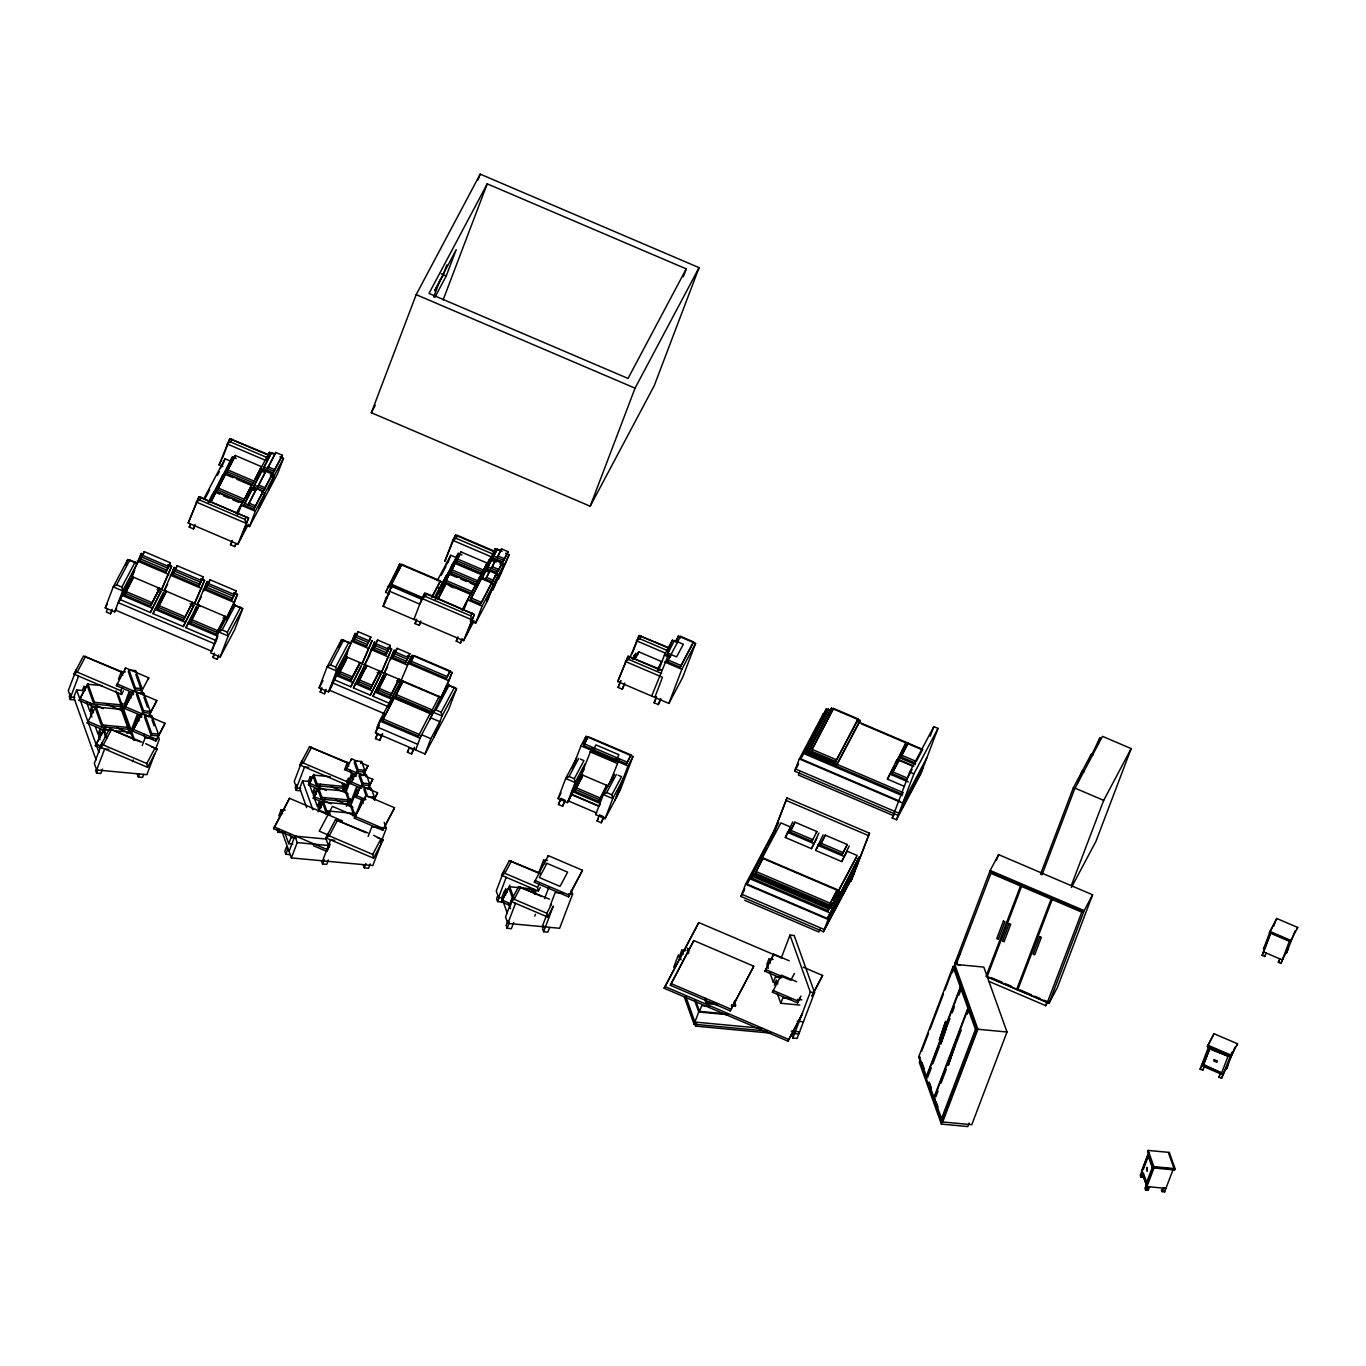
<?xml version="1.0" encoding="UTF-8"?>
<svg xmlns="http://www.w3.org/2000/svg" width="1366" height="1366" viewBox="0 0 1366 1366"><rect width="100%" height="100%" fill="white"/><g stroke="black" fill="none" stroke-linecap="round" stroke-linejoin="round"><path stroke-width="1.5" d="M76.274 669.613L68.3 690.615L70.622 697.104L74.806 697.497M70.366 693.706L69.273 696.626L70.281 699.512L74.532 699.904M70.622 697.104L78.579 676.119M70.281 699.512L71.391 696.592M105.267 607.87L113.241 586.868L127.755 559.548L135.132 562.075L137.163 563.56L122.65 590.897L114.676 611.883L105.267 607.87L107.197 604.216M84.794 690.735L76.616 689.967L73.798 697.394L96.115 759.872M107.419 609.065L106.309 611.985L110.492 613.761L111.722 611.473M125.587 565.268L127.755 559.548L137.163 563.56M110.492 613.761L112.166 609.39M82.438 690.513L84.094 686.142L85.46 689.95M96.747 707.861L79.126 700.331L87.697 683.683M102.279 685.63L88.056 684.281L87.39 686.039L93.827 704.071L120.259 706.546L120.925 704.805L115.922 690.769M128.95 582.889L130.624 578.518L120.106 599.554L150.397 612.497L160.915 591.461L157.124 589.839M124.46 594.927L133.424 577.05L124.46 594.927L150.567 606.094L159.549 588.217L150.567 606.094M167.881 564.619L171.655 566.224L161.734 589.258L131.443 576.315L141.364 553.281L137.744 562.843M129.89 582.701L134.261 571.193M170.391 562.792L167.796 568.188L141.671 557.021L144.267 551.625L170.391 562.792L168.957 566.48L166.071 571.91L139.964 560.76L140.63 559.001L166.737 570.168L169.743 564.534M142.849 555.33L143.515 553.572M144.267 551.625L139.964 560.76M90.207 703.251L91.573 707.059L89.917 711.43L86.519 701.919M93.827 704.071L94.493 702.329L88.056 684.281M104.858 730.588L87.236 723.058L87.902 721.299L109.434 730.503M96.166 707.007L95.5 708.749L101.938 726.78L128.387 729.273L129.036 727.515L122.599 709.483L96.166 707.007L102.604 725.039L101.938 726.78M118.483 679.175L121.403 671.526L125.467 671.901M133.783 693.125L116.434 685.698L117.083 683.956L138.308 693.023M101.221 748.278L95.347 745.768L105.916 725.397M124.921 669.699L125.587 667.94L148.74 677.826L148.074 679.585M110.39 730.298L104.277 729.734L103.611 731.476L105.763 737.486M150.397 612.497L160.915 591.461M166.071 571.91L166.737 570.168M129.002 670.006L128.336 671.748L134.773 689.779L141.483 690.411L142.149 688.669L135.712 670.638L129.002 670.006L135.439 688.037L134.773 689.779M102.296 742.472L94.322 763.474L96.662 769.963L146.879 774.659L154.853 753.673M161.734 589.258L171.655 566.224M153.009 613.624L163.527 592.571L153.009 613.624L183.3 626.567L193.818 605.514L190.045 603.892M248.339 524.424L237.838 544.197L188.218 522.99L198.941 496.831L248.561 518.038L240.587 539.024M157.363 608.997L166.345 591.119L157.363 608.997L183.488 620.147L191.786 604.028M200.785 578.672L204.576 580.294L194.655 603.328L164.347 590.368L174.267 567.351L172.099 573.088M96.662 769.963L104.636 748.961L108.819 749.353M194.655 526.593L193.426 528.898L189.242 527.105L190.352 524.185M102.484 769.109L100.811 773.48L96.576 773.088L97.686 770.168M175.258 569.349L201.365 580.499L200.7 582.258L174.592 571.09L175.258 569.349L177.187 565.695L203.295 576.862L198.992 585.98L172.867 574.813L176.521 567.436M122.599 709.483L121.95 711.225L128.387 729.273M177.187 565.695L172.867 574.813M133.578 694.628L129.514 694.235L123.708 709.535L131.187 730.451L136.993 715.152L141.057 715.528M141.893 715.835L124.545 708.425L133.714 690.667L156.851 700.553L148.621 716.535M193.426 528.898L195.099 524.51M222.897 466.523L219.072 464.901L229.795 438.725L267.924 454.4M222.556 457.815L229.795 438.725L266.063 454.229M220.404 468.436L221.514 465.516M222.914 464.372L225.031 458.805L230.837 461.281M137.112 692.733L136.446 694.474L142.884 712.506L149.611 713.137L150.277 711.396L143.823 693.347L137.112 692.733L143.55 710.764L142.884 712.506M212.84 494.612L222.812 475.009L221.155 479.381M236.386 513.616L242.106 502.842L215.982 491.675L210.842 502.364M251.737 484.725L242.755 502.586L216.648 491.436L225.612 473.558L251.737 484.725L247.246 496.695M232.442 456.893L221.907 477.946L232.442 456.893L236.216 458.498M225.612 473.558L216.648 491.436M261.35 466.609L252.386 484.469L226.278 473.319L235.225 455.441L261.35 466.609L256.842 478.1M143.174 695.106L143.823 693.347M235.225 455.441L226.278 473.319M141.705 717.338L137.642 716.962L131.836 732.261L134.551 739.877M132.673 731.151L141.842 713.394L164.962 723.28L164.296 725.022L155.792 741.038L132.673 731.151L141.842 713.394M145.223 715.442L144.574 717.184L151.028 735.232L157.739 735.864L158.405 734.123L151.95 716.074L145.223 715.442L151.677 733.491L151.028 735.232M183.488 620.147L192.452 602.269L191.12 605.77M183.3 626.567L193.818 605.514M198.992 585.98L203.295 576.862M132.553 761.665L133.219 759.923M151.284 717.816L151.95 716.074M194.655 603.328L204.576 580.294M187.586 623.306L217.877 636.249L216.204 640.62L185.913 627.677L196.448 606.641L194.775 611.012M142.201 745.529L145.103 737.879L143.754 734.071M190.284 623.05L191.599 619.566L217.723 630.733L225.373 616.339L224.024 619.84L216.391 634.217L190.284 623.05L199.248 605.172L190.933 621.308L217.057 632.475L224.707 618.081M233.688 592.742L237.479 594.347L227.559 617.381L197.267 604.438L207.188 581.404L203.551 590.983M236.216 590.915L233.62 596.31L207.495 585.16L208.161 583.402L210.091 579.765L236.216 590.915L231.896 600.033L205.788 588.883L209.442 581.506M210.091 579.765L205.788 588.883M237.633 514.811L241.27 505.249L269.375 452.334L272.893 453.836M143.686 774.471L142.576 777.391L138.359 776.998L139.469 774.078M256.535 488.669L248.236 504.788L256.535 488.669L263.16 491.504L253.837 509.211L243.968 504.993L252.266 488.874L255.562 490.274M155.792 741.038L164.962 723.28M235.908 544.231L234.696 546.52L230.512 544.744L232.169 540.355M252.266 488.874L243.968 504.993M266.148 470.553L257.85 486.672L266.148 470.553L272.79 473.387L263.45 491.094L253.581 486.877L261.896 470.741L265.175 472.158M155.69 748.773L159.327 739.211L157.978 735.403M261.896 470.741L253.581 486.877M275.778 452.436L267.48 468.555L275.778 452.436L282.421 455.271L273.08 472.978L263.211 468.76L271.51 452.624L274.805 454.041M266.472 459.983L269.375 452.334M234.696 546.52L235.806 543.6M271.51 452.624L263.211 468.76M237.838 544.197L248.561 518.038L198.941 496.831L188.218 522.99M253.837 509.211L262.135 493.092L261.469 494.834M249.5 526.559L255.305 511.26L264.167 494.577L258.362 509.877L249.5 526.559L245.982 525.056M262.511 493.246L263.16 491.504M263.45 491.094L271.766 474.958L271.1 476.717M273.798 476.461L264.936 493.143L259.13 508.442L267.992 491.76L273.798 476.461L270.28 474.958M272.124 475.129L272.79 473.387M273.08 472.978L281.379 456.842L280.73 458.6M283.428 458.344L274.566 475.026L268.743 490.326L277.605 473.643L283.428 458.344L279.91 456.842M281.755 457.012L282.421 455.271M216.391 634.217L217.723 630.733M216.477 640.142L211.713 651.223L115.598 610.158M231.896 600.033L232.561 598.291L206.454 587.141M234.781 594.62L235.447 592.861M218.27 656.995L217.057 659.3L212.874 657.507L214.53 653.136M231.827 608.451L233.279 604.643L242.687 608.655L234.713 629.641L220.199 656.978L210.791 652.948L218.765 631.963L233.279 604.643L242.687 608.655L228.173 635.975L220.199 656.978M232.391 607.75L237.479 594.347M217.057 659.3L218.714 654.929M371.33 412.72L416.186 294.646L480.2 174.131L699.068 267.651L654.212 385.741L590.197 506.24L371.33 412.72L375.326 405.19M433.671 296.917L440.091 280.047M477.946 180.039L480.2 174.131M442.601 276.137L446.887 264.884M434.866 297.361L446.238 275.932L456.21 249.688L434.712 290.377M443.113 299.957L487.218 183.847L686.244 268.88L683.239 276.752M332.399 684.622L328.523 691.913L319.132 687.901L327.089 666.915L341.602 639.578L351.011 643.608L343.498 640.398M325.569 691.503L324.357 693.808L320.173 692.016L321.83 687.644M338.717 647.211L341.602 639.578M324.357 693.808L326.013 689.42M296.371 838.417L273.644 828.701L289.524 798.29L342.559 820.949M278.801 815.912L281.123 809.782L285.255 810.175M302.21 760.503L294.236 781.489L296.559 787.977L300.742 788.37M328.523 691.913L336.497 670.928L350.055 645.435M345.871 657.166L329.445 690.189L385.349 714.077M342.815 662.92L344.471 658.549L333.953 679.602L350.84 686.808L361.358 665.754L350.84 686.808M289.524 798.29L273.644 828.701M282.216 832.645L277.981 832.253L279.091 829.333M296.32 784.579L295.21 787.499L296.234 790.385L300.469 790.777M346.605 658.839L347.271 657.097L338.973 673.216L351.694 678.646L359.326 664.269L358.66 666.01L351.028 680.405L338.307 674.975L339.639 671.474L352.343 676.904L359.975 662.527L359.309 664.269M362.195 663.569L372.115 640.534L362.195 663.569L345.308 656.346L355.228 633.312L353.043 639.049M344.454 660.871L347.391 653.153M296.559 787.977L304.533 766.975L308.716 767.368M296.234 790.385L297.344 787.465M370.169 638.844L366.532 646.22L353.811 640.791L357.465 633.414M356.185 635.31L355.519 637.068L368.239 642.498L370.835 637.102L358.131 631.655L356.185 635.31L368.905 640.739M358.131 631.655L353.811 640.791M308.699 781.42L302.552 780.84L299.735 788.267L306.633 807.562M314.112 777.391L310.031 777.015L308.375 781.386L312.524 793.048L314.197 788.677L318.278 789.053M319.9 789.702L308.46 784.801L313.804 774.249M330.265 776.691L313.992 775.154L313.326 776.895L316.451 785.689L342.9 788.165L342.303 782.906M292.853 844.068L288.721 843.693L291.043 837.563L289.626 833.584M351.028 680.405L352.343 676.904M285.836 854.245L287.509 849.874L286.467 846.988L284.811 851.36L285.836 854.245L290.07 854.655M389.464 593.988L385.571 592.332L399.657 564.056L442.499 582.36L440.159 588.49M366.532 646.22L367.198 644.479L354.477 639.032M289.08 851.411L294.885 836.112L326.081 839.031L328.403 845.52L297.207 842.6L294.885 836.112M369.418 640.791L370.835 637.102M421.513 599.162L390.591 585.946L401.792 564.346L440.45 580.874L432.134 597.062M474.156 620.71L463.569 640.654L383.129 606.282L391.683 585.792L422.504 598.957L419.755 604.148L388.934 590.966M397.318 570.185L399.657 564.056M386.578 599.247L391.683 585.792M316.451 785.689L317.117 783.93L313.992 775.154M353.452 687.935L363.971 666.881L353.452 687.935L370.34 695.14L380.858 674.087L377.118 672.482M401.792 564.346L390.591 585.946M322.803 802.354L313.258 798.273L320.481 784.204M380.807 844.547L372.833 865.532L291.385 857.916L297.207 842.6M370.528 688.737L379.492 670.86L370.528 688.737L357.807 683.307L366.771 665.43L365.456 668.913M387.859 647.262L391.615 648.867L381.695 671.901L364.807 664.679L374.728 641.644L368.922 656.961M318.807 788.626L318.141 790.368L321.266 799.144L347.715 801.62L348.381 799.878L345.239 791.102L318.807 788.626L321.932 797.403L321.266 799.144M373.328 649.123L377.631 640.005L390.352 645.435L386.032 654.553L373.328 649.123L376.213 643.693M376.965 641.747L377.631 640.005M317.988 808.313L319.661 803.942L323.742 804.335M318.073 811.745L325.296 797.659M352.53 815.092L353.196 813.333L350.055 804.574L323.605 802.098L322.957 803.84L326.081 812.616L330.145 812.992M370.34 695.14L380.858 674.087M326.081 812.616L326.747 810.875L323.605 802.098M386.032 654.553L389.686 647.177M388.405 649.089L387.739 650.831L375.035 645.401L375.701 643.642L388.405 649.089L390.352 645.435M344.437 770.048L347.357 762.399L348.74 766.275M381.695 671.901L391.615 648.867M372.952 696.267L383.487 675.214L372.952 696.267L389.839 703.49L392.179 697.36L432.39 714.538L419.857 738.118L379.646 720.941L377.323 727.071L417.535 744.248M356.714 774.864L345.769 770.185L346.435 768.443L362.844 775.444L367.966 765.831L360.658 762.723M350.874 760.572L351.54 758.813L357.021 761.152M377.323 691.64L386.271 673.762L377.323 691.64L390.027 697.07L398.992 679.192L390.027 697.07M401.211 680.234L411.9 655.236L452.112 672.431L441.423 697.411L384.307 673.011L394.228 649.977L390.591 659.556M409.851 653.768L407.239 659.163L394.535 653.733L395.201 651.992L397.13 648.338L409.851 653.768L405.531 662.886L392.827 657.456L396.481 650.079M397.13 648.338L392.827 657.456M354.938 760.879L354.272 762.621L357.414 771.397L364.124 772.029L364.79 770.287L361.649 761.511L354.938 760.879L358.08 769.656L357.414 771.397M326.064 839.065L328.233 833.345M350.123 770.168L351.506 774.044L345.7 789.343L343.617 783.521M356.219 776.23L352.155 775.854L346.332 791.153L350.516 802.815L356.321 787.516L360.385 787.892M361.529 788.319L350.567 783.64L351.233 781.898L367.659 788.916L372.764 779.303L367.3 776.964M413.949 619.447L421.923 598.462L424.672 593.271L426.807 593.578L474.292 614.478L466.318 635.463M322.598 860.836L330.572 839.851L334.755 840.244M355.672 774.027L356.338 772.285L363.646 775.41M313.412 845.708L326.662 851.36L330.196 844.239M423.221 597.096L424.672 593.271L474.292 614.478L463.569 640.654M328.421 859.982L326.747 864.354L322.53 863.961L324.186 859.573M360.983 763.253L361.649 761.511M420.387 623.05L419.174 625.355L414.991 623.562L416.647 619.191M359.753 774.334L359.087 776.093L362.229 784.869L368.94 785.484L369.605 783.743L366.464 774.966L359.753 774.334L362.878 783.128L362.229 784.869M429.709 719.626L447.126 684.673L456.534 688.686L448.56 709.688L425.031 753.981L375.411 732.774L378.228 725.346M349.389 806.316L350.055 804.574M375.53 738.613L377.187 734.225L381.37 736.018L382.6 733.73L379.714 740.389L375.53 738.613L377.853 733.388M430.358 713.052L418.389 736.069L382.343 720.685L394.313 697.65L430.358 713.052L429.692 714.794M419.174 625.355L420.83 620.967M405.531 662.886L409.185 655.509M362.69 800.237L355.382 797.112L361.153 785.74L377.579 792.775L374.369 799.315M367.966 765.831L363.032 775.598M394.313 697.65L382.343 720.685M361.153 785.74L355.382 797.112M395.337 696.233L403.175 680.968L395.337 696.233L431.366 711.635L439.22 696.37L438.554 698.111M365.798 776.708L366.464 774.966M379.714 740.389L381.37 736.018M447.263 561.972L446.153 564.892L447.382 562.604M447.946 562.69L450.763 555.262L456.585 557.738L458.173 553.35L461.964 554.972M410.381 662.92L414.035 655.543L450.08 670.928L449.414 672.687L446.426 678.321L410.381 662.92L414.035 655.543M373.755 798.956L374.404 797.215L371.279 788.438L364.568 787.806L363.902 789.548L366.412 796.566M354.323 818.149L366.054 795.558L394.467 807.699L393.801 809.44L382.719 830.289L354.323 818.149L366.054 795.558M365.968 799.622L361.802 799.23L355.331 816.287L351.147 804.625L356.953 789.326L358.353 793.202M450.814 568.461L452.47 564.09L445.862 577.75L449.824 570.322M442.311 587.636L444.052 583.043L470.877 594.483M449.568 573.361L444.531 583.863L449.568 573.361L475.692 584.528L474.361 588.029M452.129 565.558L458.173 553.35M470.092 595.559L470.741 593.817L446.204 583.333L437.871 599.503M450.234 573.122L455.271 562.621L481.395 573.788L476.341 584.289L450.234 573.122L453.956 566.122M372.764 779.303L367.847 789.07M455.271 562.621L450.9 571.381L477.024 582.531M487.099 563.065L482.044 573.549L455.937 562.382L460.974 551.898L487.099 563.065L485.767 566.548M460.974 551.898L455.937 562.382M370.613 790.18L371.279 788.438M368.137 836.47L371.74 826.993L386.305 828.359L380.551 843.522M413.915 748.807L411.576 754.015L407.392 752.222L409.066 747.851L413.249 749.627L414.461 747.339M370.203 863.893L368.53 868.264L364.295 867.871L365.968 863.5M464.064 609.424L467.667 599.947L479.432 577.818L493.843 583.965L487.355 601.023L475.59 623.169L470.194 620.864M470.638 595.03L475.692 584.528M411.576 754.015L413.249 749.627M418.389 736.069L419.055 734.327L383.009 718.926M382.719 830.289L394.467 807.699M470.365 599.691L481.566 578.108L491.811 582.479L491.145 584.221L480.593 604.062L470.365 599.691L481.566 578.108M476.546 585.399L479.432 577.818M461.657 640.688L460.427 642.976L456.244 641.2L457.917 636.812M415.623 749.951L421.445 734.652L430.853 738.665L439.869 721.692L430.461 717.679M480.798 577.92L483.701 570.271L487.218 571.773M482.283 574.574L484.469 568.837L498.505 574.83L503.439 565.524L499.939 564.021M431.366 711.635L432.032 709.876L396.003 694.474M485.852 570.561L481.464 579.304L485.852 570.561L489.13 571.961M485.05 571.005L489.404 559.531L494.68 561.785M486.535 567.658L495.107 548.79L500.383 551.044M495.807 559.616L491.419 568.358L495.807 559.616L502.432 562.45L497.019 572.781L487.167 568.58L491.555 559.821L496.473 561.938M492.938 554.528L495.107 548.79M446.426 678.321L450.08 670.928M491.555 559.821L487.167 568.58M460.427 642.976L462.101 638.605M501.51 548.876L497.122 557.618L501.51 548.876L508.135 551.71L502.739 562.041L492.87 557.84L497.258 549.081L502.176 551.198M490.104 570.356L485.715 579.099L490.104 570.356L496.729 573.191L492.358 581.933L482.13 577.562M497.258 549.081L492.87 557.84M444.957 690.393L447.126 684.673M445.64 689.489L452.112 672.431M480.593 604.062L496.729 573.191M425.031 753.981L430.853 738.665M475.59 623.169L482.078 606.111L493.843 583.965M491.316 583.521L491.982 581.779M492.358 581.933L493.024 580.174L486.381 577.34M434.046 737.008L442.021 716.006L456.534 688.686L449.004 685.476M495.038 576.52L495.704 574.779M497.019 572.781L497.685 571.039M487.833 566.822L498.061 571.193L498.727 569.451L492.084 566.617M492.067 587.482L486.996 600.869L497.736 576.264L492.802 585.57M500.741 565.78L501.407 564.038M502.432 562.45L498.061 571.193M502.739 562.041L503.388 560.299M493.536 556.082L503.764 560.453L504.43 558.711L497.787 555.877M498.505 574.83L492.699 590.129L509.142 554.784L505.642 553.298M506.445 555.057L507.11 553.298M508.135 551.71L503.764 560.453M509.142 554.784L498.402 579.389M590.197 506.24L635.053 388.166L699.068 267.651M503.917 870.842L496.268 890.973L498.59 897.462L502.756 897.855M497.736 895.669L496.575 898.726L497.6 901.611L501.834 902.021L503.576 897.428M498.59 897.462L506.223 877.331M497.6 901.611L499.341 897.018M504.788 891.247L505.779 888.617L507.179 892.51M510.628 905.778L501.339 901.816L509.911 885.151M534.977 894.474L532.996 888.942L509.74 886.773L509.074 888.515L513.018 899.579M513.189 896.813L505.54 916.945L507.862 923.416L559.633 928.282L572.593 894.167L571.227 890.342M507.862 920.821L506.12 925.414L507.145 928.299L511.362 928.709L513.701 922.579M507.862 923.416L515.511 903.302M507.145 928.299L509.467 922.187M571.415 795.217L567.471 802.645L558.062 798.615L565.712 778.5L576.554 758.079L572.388 769.058M558.455 804.489L560.777 798.359L564.961 800.152L562.638 806.264L558.455 804.489L560.845 799.127M572.32 768.563L580.96 745.819L585.997 736.342L633.004 756.44L620.062 790.538L605.087 818.712L595.678 814.682L603.328 794.568L614.171 774.146L611.387 781.472M583.111 743.924L585.997 736.342M595.337 750.549L583.658 745.563L588.131 736.633L630.972 754.937L626.499 763.867L614.82 758.864M588.131 736.633L583.658 745.563M565.012 800.903L562.638 806.264M534.379 882.231L535.045 880.489L569.263 895.106L582.462 870.262L548.244 855.628L534.379 882.231L568.597 896.864L582.462 870.262M538.545 873.335L543.6 860.068L547.459 860.443M532.33 890.7L532.996 888.942M567.471 802.645L575.12 782.513L584.972 763.953M580.823 775.649L568.393 800.92L596.601 812.975M572.047 791.426L571.039 794.056L599.247 806.111L600.255 803.481L572.047 791.426L579.987 776.469L578.979 779.098M547.578 857.387L548.244 855.628M598.769 801.432L606.811 785.313L598.769 801.432L574.745 791.17L582.787 775.051L581.455 778.518M579.713 778.569L591.871 748.192M675.436 641.61L678.373 636.061L695.584 643.42L682.624 677.519L668.879 703.422L617.722 681.549L628.104 656.243L661.229 669.784M615.656 761.34L618.918 754.715L595.918 744.897L592.673 751.505L615.656 761.34L617.381 758.096M624.655 683.837L622.281 689.198L618.098 687.422L620.42 681.293M621.069 680.524L618.098 687.422M630.102 657.183L639.117 635.549L670.296 648.252M632.168 653.836L639.117 635.549M534.789 916.108L535.455 914.349M633.107 658.907L634.353 655.629L632.526 659.078M622.281 689.198L624.604 683.085M544.539 898.64L548.859 887.268M637.341 655.253L638.656 651.787L661.656 661.605L657.695 670.04M542.234 926.643L546.554 915.288M550.156 905.812L555.194 892.544L562.929 893.262M543.753 925.772L542.592 928.829L543.634 931.714L547.851 932.107L549.593 927.514M543.634 931.714L553.042 906.819M609.219 784.238L619.037 759.803M603.67 817.414L601.279 822.776L597.096 821L599.435 814.87L603.601 816.663M568.597 896.864L569.263 895.106M658.634 670.296L664.405 655.134L672.345 640.176L677.929 642.566M601.279 822.776L603.021 818.183M668.025 651.548L672.345 640.176M667.103 654.877L667.769 653.136L676.614 656.909L683.341 644.257L674.48 640.466L667.103 654.877L670.638 656.397M605.087 818.712L612.736 798.581L623.579 778.176L615.929 798.29M651.667 696.062L668.555 654.553M626.499 763.867L630.972 754.937M667.325 661.69L667.991 659.949L681.019 665.515L693.552 641.918L680.524 636.351L667.325 661.69L680.353 667.257L693.552 641.918M615.024 800.015L627.984 765.916L633.004 756.44M654.809 697.411L662.459 677.28L625.355 661.434L628.719 659.419L630.255 656.551M676.221 641.747L678.373 636.061M660.7 699.238L658.31 704.6L654.126 702.807L656.465 696.694M656.517 697.445L654.126 702.807M679.858 638.11L680.524 636.351M658.31 704.6L660.632 698.487M680.353 667.257L681.019 665.515M668.879 703.422L681.839 669.306L695.584 643.42M801.944 1014.818L787.96 1041.148L664.149 988.25L698.794 922.545L781.967 958.078M673.711 967.248L678.373 955.005L679.773 958.932M686.022 950.531L681.822 950.155L679.67 955.824L681.088 959.803M670.33 985.296L693.826 940.576L753.708 966.172L753.042 967.913L730.212 1010.891L670.33 985.296L693.826 940.576M698.794 922.545L664.149 988.25M853.733 874.752L823.476 931.714L740.953 896.455L745.614 884.195L775.854 827.25M827.403 918.447L859.197 856.977L827.403 918.447L746.963 884.075L778.757 822.605M767.351 1031.108L694.065 1024.244L698.726 1011.984L694.509 1000.202M726.729 1013.931L699.529 1011.369L701.68 1005.7L710.064 1006.486M765.728 848.747L746.963 884.075M770.919 1033.174L695.601 1026.122L696.711 1023.202M751.812 878.133L752.478 876.391L828.752 908.971L828.086 910.729L751.812 878.133L753.776 874.445M755.244 873.216L763.082 857.95L837.256 889.642L836.607 891.4L829.418 904.907L755.244 873.216L763.082 857.95M716.706 1004.591L706.307 1003.617L705.385 998.29M922.238 769.946L898.094 815.382L794.67 771.175L799.315 758.933L823.459 713.496L819.634 723.553M900.057 801.296L800.664 758.813L826.345 708.852L830.255 710.508M771.961 836.607L786.987 797.949L869.51 833.209L850.847 881.446L869.51 833.209M772.029 837.307L786.987 797.949M805.53 752.888L828.496 709.142L805.53 752.888L902.687 794.397M799.52 772.131L798.41 775.051L893.484 815.673M807.972 752.598L831.399 708.134L860.136 720.411L859.624 721.726L836.709 764.875L807.972 752.598L831.399 708.134M826.345 708.852L822.23 718.226M811.182 751.027L833.533 708.425L858.087 718.926L857.421 720.667L835.736 761.511L811.182 751.027L833.533 708.425M816.936 838.297L811.438 848.645L785.313 837.478L792.809 821.888M816.902 831.553L811.95 841.354L790.009 831.979L794.944 822.178L816.902 831.553L816.236 833.311M794.944 822.178L790.009 831.979M730.212 1010.891L753.708 966.172M731.237 1005.957L735.386 1006.349L734.464 1001.022M835.736 761.511L858.087 718.926M836.709 764.875L860.136 720.411M811.95 841.354L812.616 839.612L790.675 830.238M773.122 959.461L768.887 959.069L766.889 964.328L768.324 968.323M780.447 977.885L764.977 971.277L765.643 969.518L773.788 954.185L789.258 960.81M811.438 848.645L818.934 833.055M773.788 954.185L764.977 971.277M847.227 851.24L841.729 861.587L815.622 850.437L823.117 834.831M820.317 844.922L825.252 835.121L847.193 844.495L846.527 846.254L842.241 854.296L820.317 844.922L825.252 835.121M781.232 958.078L789.958 935.112L794.175 935.505L814.546 992.501L797.112 1038.416L792.878 1038.023L791.477 1034.079M777.561 982.752L773.327 982.359L775.325 977.1L781.676 977.697M774.368 985.227L776.349 979.985L777.783 983.998M800.322 997.829L797.607 1002.934L772.439 992.177L773.105 990.435L798.273 1001.193L800.988 996.07M799.844 1005.052L780.806 1003.276L782.803 998.017L791.255 998.819M842.241 854.296L847.193 844.495M841.729 861.587L849.225 845.998M819.976 929.085L818.866 932.005L744.692 900.314M829.418 904.907L837.256 889.642M830.391 908.27L839.305 891.144L760.947 857.66L752.034 874.786L830.391 908.27L839.305 891.144M823.476 931.714L828.138 919.455L858.377 862.509M797.607 1002.934L798.273 1001.193M787.96 1041.148L802.61 1013.06M904.377 786.372L887.439 779.149L897.069 759.513L912.129 765.95M895.755 763.013L897.069 759.513M906.768 779.884L892.135 773.634L892.801 771.892L899.221 759.803L913.854 766.07M896.301 762.467L905.931 742.831L897.257 760.674M792.878 1038.023L810.311 992.092L789.958 935.112M899.221 759.803L892.135 773.634M900.997 756.952L908.083 743.121L900.997 756.952L915.63 763.218M803.242 967.179L822.588 975.444L813.931 992.245M892.254 817.978L909.705 772.046L933.832 726.61L938.015 728.402L920.582 774.317L896.438 819.754L892.254 817.978L894.184 814.341M896.438 819.754L913.888 773.839L938.015 728.402M930.212 736.172L933.832 726.61M931.27 1067.87L927.531 1077.706L925.926 1077.552L918.635 1057.113L953.024 966.582L954.612 966.735L961.92 987.174L958.932 995.046M1017.107 988.694L1016.645 989.547L1051.496 898.145L1021.905 885.51L987.055 976.912L1048.986 1003.327L1057.386 987.498L1092.612 894.798L998.597 854.621L990.179 870.449L954.971 963.15L959.632 954.373M921.743 1051.137L928.487 1033.379M929.99 1029.435L943.479 993.936M944.982 989.991L954.714 964.345L983.793 967.077L1006.998 1031.996L971.789 1124.696L942.694 1121.981L928.641 1082.623M952.358 972.643L954.612 966.735M960.11 965.386L956.405 963.815L991.255 872.413L1020.863 885.066L986.013 976.451M996.343 860.546L998.597 854.621M925.926 1077.552L960.315 987.02L953.024 966.582M967.23 1014.221L969.467 1008.33L962.176 987.891L960.588 987.738L926.199 1078.269L933.49 1098.708L935.078 1098.862M932.756 1063.926L939.484 1046.219M940.986 1042.275L946.211 1028.496M947.714 1024.568L949.951 1018.66M952.204 1012.752L954.441 1006.844M933.49 1098.708L967.879 1008.176L960.588 987.738M933.746 1099.425L968.135 1008.893L969.74 1009.047L977.032 1029.486L942.642 1120.018L941.054 1119.864L933.746 1099.425L935.334 1099.579M935.83 1096.881L938.066 1090.99M941.054 1083.118L946.297 1069.339M947.782 1065.395L961.237 1029.964M941.054 1119.864L975.444 1029.332L968.135 1008.893M969.143 1123.057L967.811 1126.557L941.379 1124.081L942.711 1120.581M942.694 1121.981L977.902 1029.264L954.714 964.345M1040.448 874.445L1073.335 787.858L1081.992 771.551L1083.58 772.234M1041.985 874.889L1074.957 788.097L1103.677 800.374L1131.168 748.602L1102.447 736.325L1074.922 788.524L1073.335 787.858M1079.003 779.44L1081.992 771.551M1077.825 782.786L1082.299 770.987L1090.956 754.698L1092.544 755.364M1088.275 761.989L1099.92 737.811L1101.491 738.494M1096.932 745.682L1099.92 737.811M1047.295 1002.644L1082.145 911.242L1052.537 898.606L1017.687 989.991L1018.148 989.138M1071.456 885.185L1103.677 800.374M1131.168 748.602L1095.959 841.319L1071.405 887.524M989.086 981.437L1045.724 1005.649L1047.056 1002.149L988.455 977.1M1048.986 1003.327L1084.194 910.61L1092.612 894.798M1148.106 1150.428L1147.611 1151.743L1153.416 1167.964L1174.572 1169.945L1175.067 1168.647L1169.262 1152.409L1148.106 1150.428L1153.911 1166.649L1153.416 1167.964M1147.764 1154.851L1152.272 1167.486L1153.331 1167.571L1147.184 1183.759L1146.125 1183.673L1141.617 1171.038L1147.764 1154.851L1148.823 1154.953M1148.943 1152.562L1140.303 1175.306L1140.934 1177.099L1143.581 1177.355M1143.359 1169.347L1148.14 1156.746M1140.934 1177.099L1142.266 1173.599M1146.125 1183.673L1152.272 1167.486M1141.635 1171.806L1146.911 1186.576L1149.54 1186.832L1148.225 1190.332L1145.579 1190.076L1154.219 1167.349L1160.571 1167.93M1237.511 1043.761L1230.903 1056.584L1207.39 1046.527L1213.998 1033.72L1237.511 1043.761L1237.015 1045.075M1203.48 1068.827L1202.712 1070.261L1200.099 1069.151L1208.739 1046.407M1213.998 1033.72L1207.39 1046.527M1169.262 1152.409L1168.767 1153.724L1174.572 1169.945M1203.361 1065.156L1209.815 1048.388L1228.085 1056.191L1221.631 1072.959L1203.361 1065.156L1209.815 1048.388M1202.712 1070.261L1204.812 1065.326M1166.906 1168.528L1173.24 1169.125L1164.617 1191.869L1161.971 1191.613L1163.303 1188.113L1165.932 1188.369L1146.911 1186.576L1146.279 1184.783L1144.947 1188.283L1145.579 1190.076M1297.7 927.446L1290.324 941.703L1269.424 932.773L1276.8 918.515L1297.7 927.446L1297.205 928.76M1263.55 948.824L1269.697 932.637L1270.739 933.098L1264.592 949.268L1263.55 948.824L1267.119 942.113M1265.514 955.056L1264.745 956.49L1262.15 955.38L1270.79 932.637L1289.589 940.679L1280.949 963.423L1278.337 962.296L1279.669 958.795M1273.675 926.165L1275.041 922.579M1276.8 918.515L1269.424 932.773M1223.612 1073.352L1221.511 1078.286L1218.899 1077.176L1220.231 1073.676M1264.745 956.49L1266.077 952.99M1221.511 1078.286L1231.995 1052.11M1230.903 1056.584L1231.398 1055.269L1207.885 1045.229M1227.59 1065.873L1226.258 1069.373L1234.932 1047.124M1283.033 958.471L1280.949 963.423M1290.324 941.703L1290.819 940.389L1269.919 931.458M1287.779 949.558L1286.448 953.058L1295.122 930.809M135.132 562.075L121.83 587.107L122.65 590.897L113.241 586.868L116.605 584.87L129.907 559.838M123.486 690.837L121.557 694.474L73.884 674.104L83.531 655.953L123.486 672.413M73.884 674.104L77.247 672.106L85.665 656.261M131.443 576.315L134.739 570.134M132.007 577.118L118.415 602.713L214.53 643.796M114.676 611.883L116.605 608.246M132.758 578.791L125.109 593.185L151.233 604.335L158.883 589.958M79.126 700.331L87.031 685.442M246.529 516.536L244.992 519.422L245.812 523.212L196.192 502.005L199.556 500.007L201.075 497.122M265.226 460.222L227.046 443.916L230.41 441.901L231.947 439.015M219.072 464.901L221.821 459.727M203.705 498.949L225.031 458.805M189.242 527.105L190.472 524.8M204.763 499.085L209.613 489.95M217.365 475.368L219.294 471.714M87.236 723.058L96.798 704.549M208.264 502.398L213.181 493.126L209.561 501.202M212.293 496.063L220.165 481.225M210.262 502.466L215.982 491.675M210.552 502.415L215.316 493.416M224.963 475.3L217.314 489.677L243.438 500.844M234.576 457.183L226.944 471.56L253.051 482.727M164.347 590.368L167.642 584.187M116.434 685.698L125.587 667.94M165.679 592.861L158.029 607.238L184.154 618.405M121.557 694.474L120.754 690.684L122.616 687.166M95.347 745.768L104.26 729.017M145.752 743.667L157.244 749.2L147.596 767.333L99.923 746.963L109.553 728.812L141.962 742.045M119.952 708.886L122.923 703.302M99.923 746.963L103.287 744.948L111.705 729.12M124.545 708.425L133.048 692.425M140.237 693.843L148.74 677.826M236.677 513.565L240.501 506.376M236.95 513.514L240.775 506.325M245.624 497.19L250.405 488.208M257.167 475.488L260.018 470.092M127.089 733.474L130.043 727.89M127.414 733.371L130.368 727.771M197.267 604.438L201.383 596.72M185.913 627.677L191.821 616.561M230.512 544.744L231.742 542.439M243.404 531.596L246.324 526.115M156.851 700.553L148.348 716.569L125.211 706.666M147.596 767.333L146.794 763.543L155.195 747.697M240.655 607.17L227.354 632.185L228.173 635.975L218.765 631.963L222.129 629.948L235.413 604.933M212.874 657.507L214.086 655.219M487.218 183.847L429.009 293.417L628.036 378.45L686.244 268.88M434.832 290.77L443.369 274.703M348.979 642.122L335.695 667.137L336.497 670.928L327.089 666.915L330.47 664.9L343.754 639.886M319.132 687.901L322.991 680.61M320.173 692.016L321.386 689.71M345.308 656.346L347.767 651.719M338.307 674.975L345.957 660.581M385.571 592.332L391.444 581.25M393.408 577.562L396.345 572.03M385.451 599.503L386.663 597.215L383.778 603.892M383.129 606.282L385.878 601.091M349.423 781.711L347.493 785.348L299.837 764.977L309.467 746.826L349.44 763.287M299.837 764.977L303.201 762.962L311.619 747.117M364.807 664.679L368.086 658.497M357.807 683.307L366.122 667.171M308.46 784.801L313.138 776.008M378.826 672.601L371.193 686.978L358.473 681.549M313.258 798.273L318.876 787.704M384.307 673.011L387.603 666.83M472.243 612.992L470.724 615.861L471.543 619.669L421.923 598.462L425.287 596.447L426.807 593.578M457.661 535.472L455.527 535.182L444.804 561.358L452.778 540.355L456.142 538.358L457.661 535.472L495.534 551.659M385.622 675.504L377.989 689.881L390.693 695.311L398.326 680.934M437.308 580.601L450.763 555.262M414.991 623.562L416.203 621.257M441.218 575.359L446.016 566.309M431.827 597.113L440.45 580.874M319.012 809.987L322.752 802.935M434.661 597.13L442.499 582.36M441.833 584.119L446.767 574.83L435.259 597.71M451.583 567.01L456.517 557.721M435.242 599.64L444.052 583.043M448.902 575.103L445.196 582.121L471.304 593.271M460.325 553.64L456.603 560.641L482.727 571.791L486.433 564.79M345.769 770.185L351.54 758.813M439.767 592.844L441.73 589.156M437.581 599.554L446.204 583.333M347.493 785.348L346.691 781.557L348.552 778.022M342.422 790.812L345.239 785.518M379.646 720.941L392.179 697.36M401.041 680.678L392.64 696.489L432.851 713.667M342.695 790.794L345.513 785.518M377.323 727.071L383.146 716.108M388.046 706.888L389.993 703.2M375.411 732.774L379.338 725.38M350.567 783.64L356.338 772.285M373.584 835.343L383.18 840.056L373.533 858.207L325.859 837.836L335.49 819.685L367.898 832.918M325.859 837.836L329.223 835.821L337.641 819.976M346.298 806.042L350.055 798.99M346.571 806.025L350.311 798.973M326.662 851.36L329.53 845.998M462.118 610.056L470.741 593.817M352.991 815.98L354.853 812.463M462.425 610.004L466.25 602.782M478.766 579.577L489.404 559.531M456.244 641.2L457.473 638.895M374.182 799.178L377.579 792.775M469.136 628.036L473.063 620.659M407.392 752.222L408.622 749.934M454.502 687.2L441.201 712.215L442.021 716.006L432.612 711.993L435.976 709.996L449.277 684.964M373.533 858.207L372.73 854.416L381.148 838.57M540.304 887.388L538.358 891.059L501.527 875.333L509.33 860.631L540.27 873.233M501.527 875.333L504.891 873.318L511.482 860.939M665.652 653.238L636.351 640.722L639.732 638.707L641.252 635.839M617.722 681.549L628.104 656.243L661.298 670.433M501.339 901.816L508.254 888.771M580.448 759.12L583.931 760.606L574.301 778.722L575.12 782.513L565.712 778.5L569.076 776.486L578.706 758.369M558.062 798.615L561.033 793.048M633.124 658.395L635.873 653.221L633.039 659.3M635.156 658.395L638.656 651.787M635.361 658.48L638.007 653.511M553.469 906.017L547.629 917.03L510.799 901.287L518.602 886.602L549.559 899.204M510.799 901.287L514.179 899.289L520.753 886.893M584.187 769.143L581.335 774.522L608.502 786.133M574.745 791.17L582.121 776.776M538.358 891.059L537.538 887.268L539.416 883.734M657.473 669.955L661.656 661.605M606.163 787.038L599.435 799.708L575.41 789.428M618.064 775.188L621.547 776.673L611.917 794.79L612.736 798.581L603.328 794.568L606.692 792.553L616.322 774.437M547.629 917.03L546.81 913.239L551.505 904.377M597.096 821L598.325 818.695M800.664 758.813L806.555 747.748M811.455 738.528L820.266 721.914M798.393 763.543L795.49 768.99L898.93 813.197L923.075 767.76M794.67 771.175L798.529 763.918M767.709 845.025L775.615 830.135M744.709 888.754L741.789 894.252L824.313 929.529L854.57 872.567M740.953 896.455L743.872 890.939M762.279 857.933L780.891 822.895L790.675 827.079M785.313 837.478L789.889 828.855M815.622 850.437L820.198 841.815M772.439 992.177L781.25 975.102L796.737 981.727M887.439 779.149L894.132 766.565M794.414 973.463L790.794 980.276L765.643 969.518M836.59 894.218L857.165 855.475L847.381 851.308M828.086 910.729L831.996 903.353M833.96 899.665L856.499 857.233M912.027 769.519L907.434 778.142L892.801 771.892M926.882 757.686L902.755 803.123L799.315 758.933M811.609 996.138L822.588 975.444M991.255 872.413L990.794 873.284L1020.402 885.919L1020.863 885.066M956.405 963.815L956.866 962.945M1021.905 885.51L1021.444 886.38L1051.035 899.016L1051.496 898.145M1052.537 898.606L1052.076 899.46L1081.684 912.112L1082.145 911.242M1045.724 1005.649L1047.756 1001.773L1044.051 1000.202M1268.587 937.213L1270.004 934.173M1204.18 1060.46L1201.431 1065.651L1222.843 1074.803L1228.358 1064.438M1200.099 1069.151L1200.868 1067.7M1262.15 955.38L1264.233 950.446L1263.482 951.88L1282.281 959.922L1288.531 948.124M1228.085 1056.191L1209.508 1048.968M1278.337 962.296L1279.105 960.861M1218.899 1077.176L1219.667 1075.742M1221.631 1072.959L1203.668 1064.575M135.439 688.037L142.149 688.669M132.946 692.818L128.882 692.425L123.06 707.742L117.63 692.528M94.493 702.329L120.925 704.805M143.55 710.764L150.277 711.396M91.573 707.059L95.654 707.451M102.604 725.039L129.036 727.515M151.677 733.491L158.405 734.123M114.454 730.69L130.726 732.21L133.578 740.218M103.782 730.161L99.684 729.785L98.028 734.157L95.313 726.541M145.103 737.879L153.231 738.63M358.08 769.656L364.79 770.287M351.506 774.044L355.57 774.42M362.878 783.128L369.605 783.743M317.117 783.93L343.566 786.406M374.404 797.215L367.693 796.583L364.568 787.806M321.932 797.403L348.381 799.878M323.093 802.525L318.995 802.132L317.339 806.503L313.19 794.841L314.846 790.47L316.229 794.363M326.747 810.875L353.196 813.333M326.081 813.999L330.231 814.392M291.043 837.563L295.176 837.939M568.734 893.808L572.593 894.167M967.879 1008.176L969.467 1008.33M797.607 999.417L801.842 999.81M706.82 1002.303L713.052 1002.883M731.732 1004.642L735.898 1005.017M977.902 1029.264L1006.998 1031.996M975.444 1029.332L977.032 1029.486M698.726 1011.984L728.044 1014.733M797.146 1021.205L803.413 1021.785M761.904 1028.325L694.901 1022.058L685.783 996.514M791.221 1031.074L799.605 1031.859M792.485 1033.447L798.769 1034.045M918.635 1057.113L920.223 1057.267M1153.911 1166.649L1175.067 1168.647M960.315 987.02L961.92 987.174M810.311 992.092L814.546 992.501M1141.617 1171.038L1142.676 1171.14M441.286 273.815L446.238 275.932M416.186 294.646L635.053 388.166M1091.263 754.117L1092.834 754.783M1082.299 770.987L1083.887 771.653M493.689 551.488L455.527 535.182L452.778 540.355L490.94 556.662M230.41 441.901L266.387 457.269M456.142 538.358L492.119 553.725M490.172 558.096L504.208 564.09M268.146 466.813L274.771 469.648L274.105 471.39L263.877 467.018M857.643 721.59L922.716 749.388L916.296 761.46L901.662 755.21M861.434 723.843L921.845 749.644M260.513 469.016L274.566 475.026M259.745 470.45L263.262 471.953M641.064 636.368L668.401 648.065M457.251 558.882L483.376 570.049M639.732 638.707L668.777 651.121M453.239 562.638L481.635 574.779M664.405 655.134L669.989 657.524M227.593 469.819L253.717 480.986M898.299 757.225L915.237 764.448M258.516 484.93L265.158 487.764L264.492 489.506L254.247 485.135M451.548 569.622L477.673 580.789M223.58 473.575L233.04 477.622M236.83 479.244L251.976 485.715M664.627 661.947L681.839 669.306M250.883 487.133L256.159 489.387M261.418 491.64L264.936 493.143M250.115 488.584L255.391 490.821M447.536 573.379L456.995 577.425M460.786 579.047L466.455 581.472M470.245 583.094L475.931 585.519M909.705 772.046L913.888 773.839M445.845 580.362L471.97 591.529M628.719 659.419L661.639 673.489M450.131 586.253L453.853 587.841M889.437 773.89L908.253 781.933M217.979 487.935L244.104 499.102M248.885 503.047L255.527 505.881L254.861 507.623L244.634 503.251M471.031 597.949L481.259 602.321M467.667 599.947L482.078 606.111M213.95 491.692L219.636 494.116M223.409 495.738L229.095 498.163M232.886 499.785L238.555 502.21M438.298 587.687L442.174 589.344M241.27 505.249L255.305 511.26M811.831 749.268L836.402 759.769M808.467 751.283L837.204 763.56M806.196 751.129L903.353 792.656M802.815 753.144L902.209 795.61M199.556 500.007L244.992 519.422M425.287 596.447L470.724 615.861M391.257 584.187L422.179 597.42M387.893 586.202L391.786 587.858M990.179 870.449L1084.194 910.61M785.757 800.254L868.298 835.514M407.375 655.595L411.115 657.2L407.017 664.935L390.13 657.712M395.201 651.992L407.905 657.422M411.046 661.161L447.092 676.563M373.994 647.364L386.698 652.811M393.493 655.714L406.197 661.144M407.683 663.176L447.894 680.353M351.113 641.047L368 648.269M370.63 649.379L387.517 656.602M820.983 843.181L842.907 852.555M584.324 743.804L627.165 762.108M142.337 555.279L168.462 566.446M208.161 583.402L234.286 594.569M787.311 832.236L813.436 843.403M817.619 845.178L843.727 856.345M593.339 749.763L616.322 759.581M580.96 745.819L627.984 765.916M173.533 573.071L199.658 584.238M589.975 751.778L617.142 763.389M137.266 561.016L167.557 573.959M170.169 575.069L200.478 588.029M203.09 589.139L233.381 602.082M359.36 662.937L367.061 666.215M378.638 671.167L386.339 674.462M397.916 679.397L441.252 697.855M396.618 680.814L400.375 682.419L391.513 699.119L374.625 691.896M157.517 588.029L165.354 591.376M192.828 603.106L200.665 606.453M224.212 616.51L228.122 618.2M222.948 617.961L226.722 619.583M330.47 664.9L335.695 667.137M435.976 709.996L441.201 712.215M359.138 679.807L371.842 685.237M378.638 688.14L391.359 693.569M1210.686 1047.244L1228.205 1054.723M335.609 675.231L352.496 682.437M355.109 683.563L371.996 690.769M569.076 776.486L574.301 778.722M606.692 792.553L611.917 794.79M116.605 584.87L121.83 587.107M222.129 629.948L227.354 632.185M125.774 591.444L151.899 602.594M158.695 605.497L184.803 616.664M332.262 682.761L388.166 706.649M576.076 787.704L600.101 797.966M121.762 595.183L152.053 608.126M154.665 609.253L184.973 622.196M755.91 871.457L830.084 903.165M570.886 794.346L599.093 806.401M752.546 873.472L830.904 906.956M991.221 977.629L1002.303 982.359M1006.008 983.947L1011.557 986.32M1020.009 989.923L1031.108 994.67M1034.796 996.241L1040.346 998.614M749.114 878.389L829.555 912.761M745.614 884.195L828.138 919.455M309.467 746.826L347.613 763.116M85.443 656.773L123.572 673.062M303.201 762.962L346.691 781.557M77.247 672.106L120.754 690.684M509.33 860.631L540.338 873.881M356.048 795.371L365.183 799.264M330.948 786.509L348.108 793.834M309.126 783.06L326.269 790.385M335.763 799.981L352.923 807.306M504.891 873.318L537.538 887.268M106.616 704.173L124.238 711.703M313.924 796.532L331.084 803.857M528.625 888.583L536.053 891.759M79.774 698.589L103.287 708.63M355.741 816.356L332.416 806.384L319.251 831.177L328.967 835.326M354.989 816.39L383.385 828.53M518.602 886.602L541.858 896.54M133.339 729.393L156.458 739.279M318.739 809.987L330.179 814.887M335.49 819.685L366.02 832.731M377.46 837.614L383.18 840.056M116.691 727.719L132.348 734.413M514.179 899.289L546.81 913.239M109.553 728.812L140.066 741.858M151.524 746.741L157.244 749.2M502.005 900.057L511.294 904.036M329.223 835.821L372.73 854.416M670.996 983.554L730.878 1009.133M103.287 744.948L146.794 763.543M664.815 986.491L788.626 1039.406M96.013 744.026L101.887 746.536M274.31 826.959L327.328 849.618M363.254 864.985L364.295 867.871M352.155 775.854L353.538 779.747M348.279 801.125L349.679 805.018M137.317 774.112L138.359 776.998M1161.339 1189.82L1161.971 1191.613M1143.325 1172.933L1147.184 1183.759M1147.577 1188.54L1148.225 1190.332M929.102 1082.128L931.1 1087.712M936 1101.44L937.998 1107.006M921.982 1062.543L924.116 1068.553M929.119 1082.555L931.27 1088.565M919.506 1057.062L926.524 1076.732M919.216 1062.048L941.379 1124.081M768.887 959.069L770.322 963.081M769.758 972.336L773.327 982.359M777.237 993.253L780.806 1003.276M733.952 1002.337L735.386 1006.349M688.908 952.204L687.474 948.192L688.413 953.519M704.89 999.605L706.307 1003.617M681.822 950.155L683.256 954.117M695.977 1001.466L699.529 1011.369M685.749 998.546L695.601 1026.122M684.246 996.736L694.065 1024.244M543.6 860.068L544.949 863.893M534.226 889.368L535.574 893.108M509.74 886.773L513.684 897.838M505.642 895.089L504.259 891.195L501.766 897.752L507.332 913.342M508.425 902.875L510.525 908.732M384.188 822.417L386.305 828.359M364.329 771.5L365.712 775.376M369.144 784.955L370.528 788.848M373.26 796.48L374.643 800.374M361.802 799.23L363.219 803.191M343.481 787.653L344.864 791.546M310.031 777.015L311.414 780.908M319.661 803.942L321.044 807.835M302.552 780.84L312.899 809.782M321.505 861.075L322.53 863.961M281.123 809.782L282.54 813.76M284.469 831.792L288.721 843.693M281.994 831.587L291.385 857.916M276.957 829.367L277.981 832.253M141.74 689.967L143.089 693.774M149.85 712.693L151.216 716.484M135.763 674.377L141.483 690.411M143.874 697.104L147.46 707.127M152.002 719.831L154.153 725.841M121.403 671.526L122.752 675.316M129.514 694.235L130.88 698.043M137.642 716.962L139.008 720.77M120.874 706.12L122.24 709.927M128.985 728.846L130.351 732.654M104.277 729.734L107.146 737.742M93.571 712.659L92.205 708.869L90.549 713.24L91.915 717.03M101.682 735.386L100.316 731.595L98.659 735.967L100.025 739.757M76.616 689.967L98.933 752.427M95.552 770.202L96.576 773.088M1163.969 1190.059L1164.617 1191.869M945.682 1021.375L939.415 1039.953L945.682 1021.375M947.099 1025.337L940.832 1043.931L947.099 1025.337M954.646 1046.493L948.397 1065.087L954.646 1046.493M1003.395 921.111L996.753 938.613L998.307 939.279L1004.966 921.777L1003.395 921.111M1009.133 923.57L1002.49 941.054L1004.061 941.737L1010.703 924.236L1009.133 923.57M1039.782 936.649L1033.123 954.151L1034.694 954.817L1041.336 937.332L1039.782 936.649M1146.808 1167.52L1147.081 1170.986L1146.808 1167.52M1214.254 1059.623L1213.759 1060.938L1216.884 1062.287L1217.396 1060.972L1214.254 1059.623M546.912 863.329L539.348 877.57L560.043 886.397L567.607 872.157L546.912 863.329"/></g></svg>
